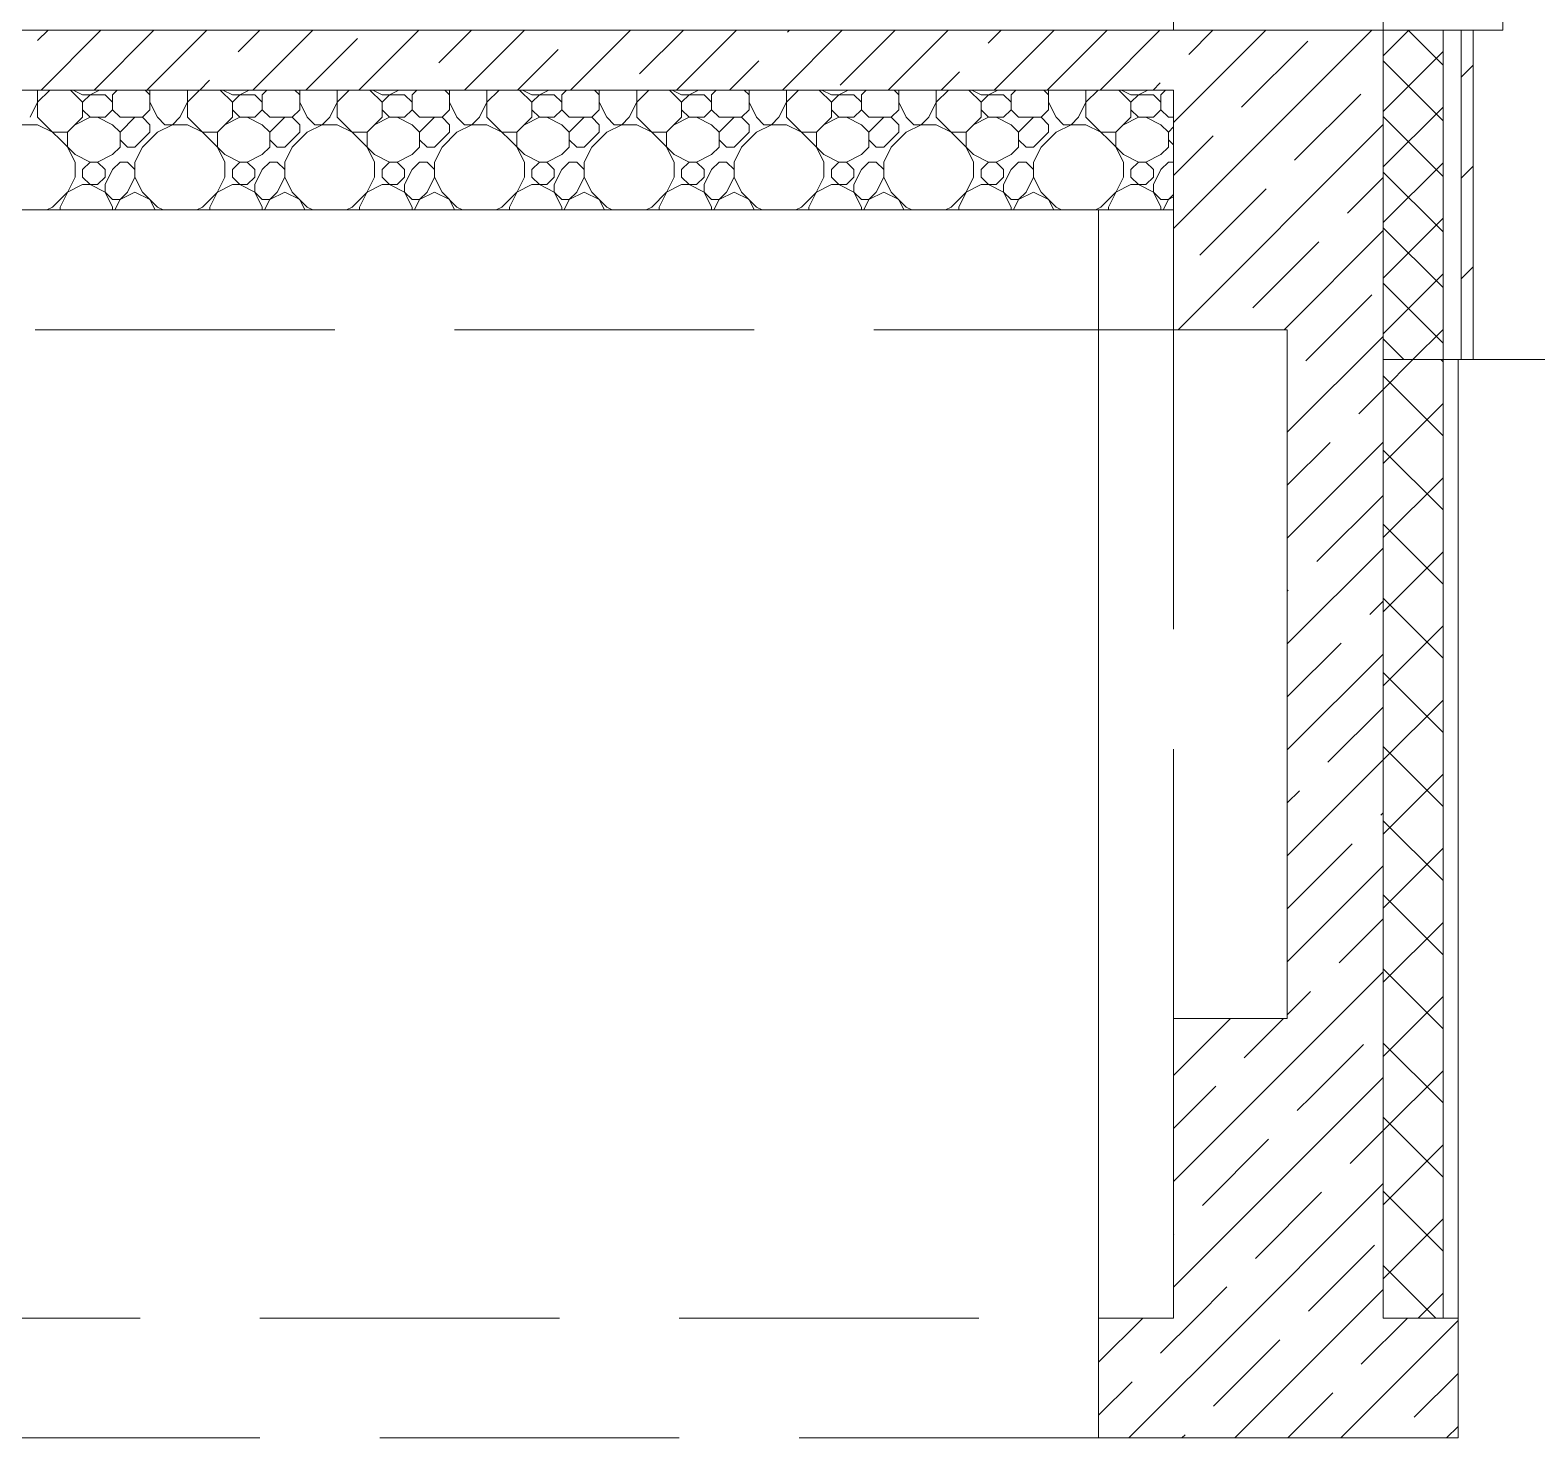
# Model space of a CAD drawing. Header units: millimetres. Extents: x 53645 to 137188, y 78097 to 135533.
# Drawn here: x 98110 to 100625, y 101230 to 103580 of the extents above; entities that cross this region are included whole.
import ezdxf

# ---------------------------------------------------------------- set-up
doc = ezdxf.new("R2010")
doc.units = ezdxf.units.MM
doc.linetypes.add('GOST2.303 4', pattern=[7, 5, -2, 0])
doc.layers.add('hatch', color=7, linetype='Continuous', lineweight=5)
doc.layers.add('Wall2', color=5, linetype='Continuous', lineweight=5)

msp = doc.modelspace()

# ---------------------------------------------------------------- linework, layer by layer
at = {"layer": 'hatch', "color": 251, "ltscale": 100}
msp.add_lwpolyline([(91368.8, 103679.9), (100018.8, 103679.9), (100018.8, 103579.9), (91368.8, 103579.9)], close=True, dxfattribs=at)
for points in [[(91368.8, 103579.9), (100018.8, 103579.9)], [(100018.8, 103479.9), (96768.8, 103479.9)], [(100018.8, 103479.9), (96768.8, 103479.9)], [(100018.8, 103279.9), (100018.8, 103479.9)], [(100368.8, 101429.9), (100368.8, 103079.9)], [(100368.8, 102793.8), (100368.8, 103029.9)], [(100368.8, 103029.9), (100468.8, 103029.9)], [(100368.8, 101429.9), (100368.8, 102793.8)], [(100368.9, 101429.9), (100368.8, 101429.9)], [(100468.8, 101429.9), (100368.9, 101429.9)]]:
    msp.add_lwpolyline(points, dxfattribs=at)
at = {"layer": 'hatch', "color": 251, "lineweight": 0, "ltscale": 100}
for points in [[(98122.6, 103562.5), (98140, 103579.9)], [(98128.4, 103479.9), (98228.4, 103579.9)], [(98216.8, 103479.9), (98316.8, 103579.9)], [(98305.2, 103479.9), (98405.2, 103579.9)], [(98457.6, 103543.9), (98493.6, 103579.9)], [(98482, 103479.9), (98582, 103579.9)], [(98658.8, 103479.9), (98758.8, 103579.9)], [(98792.6, 103525.4), (98847.2, 103579.9)], [(98835.5, 103479.9), (98935.5, 103579.9)], [(99012.3, 103479.9), (99112.3, 103579.9)], [(99127.6, 103506.8), (99200.7, 103579.9)], [(99189.1, 103479.9), (99289.1, 103579.9)], [(99365.9, 103479.9), (99465.9, 103579.9)], [(99374.2, 103576.6), (99377.5, 103579.9)], [(99462.6, 103488.2), (99554.3, 103579.9)], [(99542.6, 103479.9), (99642.6, 103579.9)], [(99709.2, 103558.1), (99731, 103579.9)], [(99719.4, 103479.9), (99819.4, 103579.9)], [(99807.8, 103479.9), (99907.8, 103579.9)], [(99896.2, 103479.9), (99996.2, 103579.9)], [(98570.4, 103479.9), (98656.5, 103566)], [(98923.9, 103479.9), (98991.4, 103547.5)], [(99277.5, 103479.9), (99326.4, 103528.9)], [(99631, 103479.9), (99661.4, 103510.3)], [(98393.6, 103479.9), (98409.8, 103496.2)], [(99984.6, 103479.9), (99996.4, 103491.8)], [(100239.5, 103027.7), (100291.7, 103079.9)], [(100208.8, 102908.7), (100368.8, 103068.7)], [(100327.9, 102939.4), (100368.8, 102980.3)], [(100208.8, 102731.9), (100368.8, 102891.9)], [(100208.8, 102820.3), (100280.1, 102891.6)], [(100258, 102692.7), (100368.5, 102803.2)], [(100208.8, 102555.2), (100368.8, 102715.2)], [(100208.8, 102643.5), (100210.3, 102645)], [(100346.4, 102604.4), (100368.8, 102626.8)], [(100208.8, 102466.8), (100298.7, 102556.6)], [(100208.8, 102378.4), (100368.8, 102538.4)], [(100276.6, 102357.8), (100368.8, 102450)], [(100208.8, 102201.6), (100368.8, 102361.6)], [(100208.8, 102290), (100228.9, 102310)], [(100365, 102269.4), (100368.8, 102273.2)], [(100208.8, 102113.2), (100317.3, 102221.6)], [(100208.8, 102024.8), (100368.8, 102184.8)], [(100295.2, 102022.8), (100368.8, 102096.4)], [(100228.7, 101867.9), (100368.8, 102008)], [(100208.8, 101936.4), (100247.4, 101975)], [(100250.1, 101800.9), (100335.8, 101886.6)], [(100271.5, 101734), (100368.8, 101831.3)], [(100313.7, 101687.8), (100368.8, 101742.9)], [(100314.4, 101600.1), (100368.8, 101654.5)], [(100335.8, 101533.1), (100354.4, 101551.7)], [(100357.3, 101466.1), (100368.8, 101477.7)], [(99893.8, 101356.3), (99967.5, 101429.9)], [(99944.3, 101229.9), (100144.3, 101429.9)], [(99997.3, 101371.3), (100055.9, 101429.9)], [(100121.1, 101229.9), (100321.1, 101429.9)], [(100297.9, 101229.9), (100493.8, 101425.9)], [(100332.3, 101352.8), (100409.5, 101429.9)], [(100085.7, 101283), (100196.2, 101393.4)], [(100420.7, 101264.4), (100493.8, 101337.5)], [(99893.8, 101267.9), (99949.6, 101323.6)], [(100209.5, 101229.9), (100284.6, 101305.1)], [(100474.6, 101229.9), (100493.8, 101249.2)], [(100032.7, 101229.9), (100038, 101235.2)]]:
    msp.add_lwpolyline(points, dxfattribs=at)
at = {"layer": 'hatch', "color": 251, "linetype": 'ByBlock', "lineweight": 0, "ltscale": 100}
for points in [[(100018.8, 103425.8), (100173, 103579.9)], [(100018.8, 103249), (100349.8, 103579.9)], [(100044.2, 103539.5), (100084.6, 103579.9)], [(100132.5, 103451.1), (100243, 103561.6)], [(100220.9, 103362.7), (100331.4, 103473.2)], [(100018.8, 103337.4), (100084.8, 103403.4)], [(100026.5, 103079.9), (100368.8, 103422.3)], [(100309.3, 103274.3), (100368.8, 103333.9)], [(100062.7, 103204.5), (100173.2, 103315)], [(100151.1, 103116.1), (100261.6, 103226.6)], [(100203.3, 103079.9), (100368.8, 103245.5)], [(100291.7, 103079.9), (100350, 103138.2)], [(100018.8, 101834.8), (100114, 101929.9)], [(100137, 101864.6), (100202.4, 101929.9)], [(100018.8, 101658), (100228.7, 101867.9)], [(100018.8, 101746.4), (100089.2, 101816.8)], [(100225.3, 101776.2), (100250.1, 101800.9)], [(100018.8, 101481.3), (100271.5, 101734)], [(100067.1, 101617.9), (100177.6, 101728.4)], [(100155.5, 101529.6), (100266, 101640)], [(100144.3, 101429.9), (100314.4, 101600.1)], [(100018.8, 101569.7), (100019.4, 101570.2)], [(100243.9, 101441.2), (100335.8, 101533.1)], [(100055.9, 101429.9), (100107.8, 101481.8)], [(100321.1, 101429.9), (100357.3, 101466.1)]]:
    msp.add_lwpolyline(points, dxfattribs=at)
at = {"layer": 'hatch', "color": 251, "linetype": 'ByBlock', "ltscale": 100}
for points in [[(100018.8, 103579.9), (100368.8, 103579.9)], [(100368.8, 103579.9), (100368.8, 103079.9)], [(100018.8, 103079.9), (100018.8, 103479.9)], [(100208.8, 103079.9), (100018.8, 103079.9)], [(100368.8, 103079.9), (100368.8, 103079.9)]]:
    msp.add_lwpolyline(points, dxfattribs=at)
at = {"layer": 'hatch', "color": 251, "lineweight": 0, "ltscale": 75}
for points in [[(100368.8, 103537.2), (100411.6, 103580)], [(100468.8, 103521.4), (100410.3, 103580)], [(100368.8, 103444.4), (100468.8, 103544.4)], [(100468.8, 103428.6), (100368.8, 103528.6)], [(100368.8, 103351.6), (100468.8, 103451.6)], [(100468.8, 103335.8), (100368.8, 103435.8)], [(100368.8, 103258.7), (100468.8, 103358.7)], [(100468.8, 103243), (100368.8, 103343)], [(100368.8, 103165.9), (100468.8, 103265.9)], [(100468.8, 103150.2), (100368.8, 103250.2)], [(100368.8, 103073.1), (100468.8, 103173.1)], [(100468.8, 103057.4), (100368.8, 103157.4)], [(100418.5, 103029.9), (100468.8, 103080.3)], [(100403.5, 103029.9), (100368.8, 103064.6)]]:
    msp.add_lwpolyline(points, dxfattribs=at)
at = {"layer": 'hatch', "color": 251, "ltscale": 75}
for points in [[(100368.8, 103579.9), (100368.8, 103580)], [(100368.8, 103580), (100468.8, 103580)], [(100368.8, 103079.9), (100368.8, 103579.9)], [(100368.8, 103579.9), (100368.8, 103579.9)], [(100468.8, 103029.9), (100468.8, 103580)], [(100468.8, 103580), (100498.8, 103580)], [(100468.8, 103580), (100468.8, 103029.9)], [(100498.8, 103029.9), (100498.8, 103580)], [(100498.8, 103580), (100518.8, 103580)], [(100498.8, 103580), (100498.8, 103029.9)], [(100368.8, 103029.9), (100368.8, 103079.9)], [(100468.8, 103029.9), (100368.8, 103029.9)], [(100498.8, 103029.9), (100468.8, 103029.9)], [(100518.8, 103029.9), (100498.8, 103029.9)]]:
    msp.add_lwpolyline(points, dxfattribs=at)
at = {"layer": 'hatch', "color": 251, "lineweight": 15, "ltscale": 75}
for points in [[(100498.8, 103501.4), (100518.8, 103521.4)], [(100498.8, 103333.1), (100518.8, 103353.1)], [(100498.8, 103164.7), (100518.8, 103184.7)]]:
    msp.add_lwpolyline(points, dxfattribs=at)
at = {"layer": 'hatch', "color": 251, "lineweight": 15, "ltscale": 100}
for points in [[(98122.7, 103434.6), (98122.7, 103479.9)], [(98122.7, 103459.6), (98143, 103479.9)], [(98197.7, 103459.6), (98177.3, 103479.9)], [(98197.7, 103472.1), (98182, 103479.9)], [(98210.2, 103472.1), (98225.8, 103479.9)], [(98247.7, 103472.1), (98255.5, 103479.9)], [(98310.2, 103472.1), (98302.3, 103479.9)], [(98310.2, 103447.1), (98310.2, 103479.9)], [(98372.7, 103434.6), (98372.7, 103479.9)], [(98372.7, 103459.6), (98393, 103479.9)], [(98447.7, 103459.6), (98427.3, 103479.9)], [(98447.7, 103472.1), (98432, 103479.9)], [(98460.2, 103472.1), (98475.8, 103479.9)], [(98497.7, 103472.1), (98505.5, 103479.9)], [(98560.2, 103472.1), (98552.3, 103479.9)], [(98560.2, 103447.1), (98560.2, 103479.9)], [(98622.7, 103434.6), (98622.7, 103479.9)], [(98622.7, 103459.6), (98643, 103479.9)], [(98697.7, 103459.6), (98677.3, 103479.9)], [(98697.7, 103472.1), (98682, 103479.9)], [(98710.2, 103472.1), (98725.8, 103479.9)], [(98747.7, 103472.1), (98755.5, 103479.9)], [(98810.2, 103472.1), (98802.3, 103479.9)], [(98810.2, 103447.1), (98810.2, 103479.9)], [(98872.7, 103434.6), (98872.7, 103479.9)], [(98872.7, 103459.6), (98893, 103479.9)], [(98947.7, 103459.6), (98927.3, 103479.9)], [(98947.7, 103472.1), (98932, 103479.9)], [(98960.2, 103472.1), (98975.8, 103479.9)], [(98997.7, 103472.1), (99005.5, 103479.9)], [(99060.2, 103472.1), (99052.3, 103479.9)], [(99060.2, 103447.1), (99060.2, 103479.9)], [(99122.7, 103434.6), (99122.7, 103479.9)], [(99122.7, 103459.6), (99143, 103479.9)], [(99197.7, 103459.6), (99177.3, 103479.9)], [(99197.7, 103472.1), (99182, 103479.9)], [(99210.2, 103472.1), (99225.8, 103479.9)], [(99247.7, 103472.1), (99255.5, 103479.9)], [(99310.2, 103472.1), (99302.3, 103479.9)], [(99310.2, 103447.1), (99310.2, 103479.9)], [(99372.7, 103434.6), (99372.7, 103479.9)], [(99372.7, 103459.6), (99393, 103479.9)], [(99447.7, 103459.6), (99427.3, 103479.9)], [(99447.7, 103472.1), (99432, 103479.9)], [(99460.2, 103472.1), (99475.8, 103479.9)], [(99497.7, 103472.1), (99505.5, 103479.9)], [(99560.2, 103472.1), (99552.3, 103479.9)], [(99560.2, 103447.1), (99560.2, 103479.9)], [(99622.7, 103434.6), (99622.7, 103479.9)], [(99622.7, 103459.6), (99643, 103479.9)], [(99697.7, 103459.6), (99677.3, 103479.9)], [(99697.7, 103472.1), (99682, 103479.9)], [(99710.2, 103472.1), (99725.8, 103479.9)], [(99747.7, 103472.1), (99755.5, 103479.9)], [(99810.2, 103472.1), (99802.3, 103479.9)], [(99810.2, 103447.1), (99810.2, 103479.9)], [(99872.7, 103434.6), (99872.7, 103479.9)], [(99872.7, 103459.6), (99893, 103479.9)], [(99947.7, 103459.6), (99927.3, 103479.9)], [(99947.7, 103472.1), (99932, 103479.9)], [(99960.2, 103472.1), (99975.8, 103479.9)], [(99997.7, 103472.1), (100005.5, 103479.9)], [(98110.2, 103434.6), (98122.7, 103459.6)], [(98197.7, 103472.1), (98235.2, 103472.1)], [(98197.7, 103459.6), (98210.2, 103472.1)], [(98197.7, 103434.6), (98197.7, 103459.6)], [(98247.7, 103459.6), (98235.2, 103472.1)], [(98247.7, 103447.1), (98247.7, 103472.1)], [(98322.7, 103434.6), (98310.2, 103459.6)], [(98360.2, 103434.6), (98372.7, 103459.6)], [(98447.7, 103472.1), (98485.2, 103472.1)], [(98447.7, 103459.6), (98460.2, 103472.1)], [(98447.7, 103434.6), (98447.7, 103459.6)], [(98497.7, 103459.6), (98485.2, 103472.1)], [(98497.7, 103447.1), (98497.7, 103472.1)], [(98572.7, 103434.6), (98560.2, 103459.6)], [(98610.2, 103434.6), (98622.7, 103459.6)], [(98697.7, 103472.1), (98735.2, 103472.1)], [(98697.7, 103459.6), (98710.2, 103472.1)], [(98697.7, 103434.6), (98697.7, 103459.6)], [(98747.7, 103459.6), (98735.2, 103472.1)], [(98747.7, 103447.1), (98747.7, 103472.1)], [(98822.7, 103434.6), (98810.2, 103459.6)], [(98860.2, 103434.6), (98872.7, 103459.6)], [(98947.7, 103472.1), (98985.2, 103472.1)], [(98947.7, 103459.6), (98960.2, 103472.1)], [(98947.7, 103434.6), (98947.7, 103459.6)], [(98997.7, 103459.6), (98985.2, 103472.1)], [(98997.7, 103447.1), (98997.7, 103472.1)], [(99072.7, 103434.6), (99060.2, 103459.6)], [(99110.2, 103434.6), (99122.7, 103459.6)], [(99197.7, 103472.1), (99235.2, 103472.1)], [(99197.7, 103459.6), (99210.2, 103472.1)], [(99197.7, 103434.6), (99197.7, 103459.6)], [(99247.7, 103459.6), (99235.2, 103472.1)], [(99247.7, 103447.1), (99247.7, 103472.1)], [(99322.7, 103434.6), (99310.2, 103459.6)], [(99360.2, 103434.6), (99372.7, 103459.6)], [(99447.7, 103472.1), (99485.2, 103472.1)], [(99447.7, 103459.6), (99460.2, 103472.1)], [(99447.7, 103434.6), (99447.7, 103459.6)], [(99497.7, 103459.6), (99485.2, 103472.1)], [(99497.7, 103447.1), (99497.7, 103472.1)], [(99572.7, 103434.6), (99560.2, 103459.6)], [(99610.2, 103434.6), (99622.7, 103459.6)], [(99697.7, 103472.1), (99735.2, 103472.1)], [(99697.7, 103459.6), (99710.2, 103472.1)], [(99697.7, 103434.6), (99697.7, 103459.6)], [(99747.7, 103459.6), (99735.2, 103472.1)], [(99747.7, 103447.1), (99747.7, 103472.1)], [(99822.7, 103434.6), (99810.2, 103459.6)], [(99860.2, 103434.6), (99872.7, 103459.6)], [(99947.7, 103472.1), (99985.2, 103472.1)], [(99947.7, 103459.6), (99960.2, 103472.1)], [(99947.7, 103434.6), (99947.7, 103459.6)], [(99997.7, 103459.6), (99985.2, 103472.1)], [(99997.7, 103447.1), (99997.7, 103472.1)], [(98185.2, 103372.1), (98122.7, 103434.6)], [(98172.7, 103409.6), (98197.7, 103434.6)], [(98185.2, 103422.1), (98210.2, 103434.6)], [(98210.2, 103434.6), (98197.7, 103447.1)], [(98210.2, 103434.6), (98235.2, 103434.6)], [(98247.7, 103422.1), (98222.7, 103434.6)], [(98235.2, 103434.6), (98247.7, 103447.1)], [(98260.2, 103434.6), (98247.7, 103447.1)], [(98260.2, 103434.6), (98297.7, 103434.6)], [(98260.2, 103409.6), (98285.2, 103434.6)], [(98297.7, 103434.6), (98310.2, 103447.1)], [(98310.2, 103422.1), (98297.7, 103434.6)], [(98335.2, 103422.1), (98322.7, 103434.6)], [(98347.7, 103422.1), (98360.2, 103434.6)], [(98435.2, 103372.1), (98372.7, 103434.6)], [(98422.7, 103409.6), (98447.7, 103434.6)], [(98435.2, 103422.1), (98460.2, 103434.6)], [(98460.2, 103434.6), (98447.7, 103447.1)], [(98460.2, 103434.6), (98485.2, 103434.6)], [(98497.7, 103422.1), (98472.7, 103434.6)], [(98485.2, 103434.6), (98497.7, 103447.1)], [(98510.2, 103434.6), (98497.7, 103447.1)], [(98510.2, 103434.6), (98547.7, 103434.6)], [(98510.2, 103409.6), (98535.2, 103434.6)], [(98547.7, 103434.6), (98560.2, 103447.1)], [(98560.2, 103422.1), (98547.7, 103434.6)], [(98585.2, 103422.1), (98572.7, 103434.6)], [(98597.7, 103422.1), (98610.2, 103434.6)], [(98685.2, 103372.1), (98622.7, 103434.6)], [(98672.7, 103409.6), (98697.7, 103434.6)], [(98685.2, 103422.1), (98710.2, 103434.6)], [(98710.2, 103434.6), (98697.7, 103447.1)], [(98710.2, 103434.6), (98735.2, 103434.6)], [(98747.7, 103422.1), (98722.7, 103434.6)], [(98735.2, 103434.6), (98747.7, 103447.1)], [(98760.2, 103434.6), (98747.7, 103447.1)], [(98760.2, 103434.6), (98797.7, 103434.6)], [(98760.2, 103409.6), (98785.2, 103434.6)], [(98797.7, 103434.6), (98810.2, 103447.1)], [(98810.2, 103422.1), (98797.7, 103434.6)], [(98835.2, 103422.1), (98822.7, 103434.6)], [(98847.7, 103422.1), (98860.2, 103434.6)], [(98935.2, 103372.1), (98872.7, 103434.6)], [(98922.7, 103409.6), (98947.7, 103434.6)], [(98935.2, 103422.1), (98960.2, 103434.6)], [(98960.2, 103434.6), (98947.7, 103447.1)], [(98960.2, 103434.6), (98985.2, 103434.6)], [(98997.7, 103422.1), (98972.7, 103434.6)], [(98985.2, 103434.6), (98997.7, 103447.1)], [(99010.2, 103434.6), (98997.7, 103447.1)], [(99010.2, 103434.6), (99047.7, 103434.6)], [(99010.2, 103409.6), (99035.2, 103434.6)], [(99047.7, 103434.6), (99060.2, 103447.1)], [(99060.2, 103422.1), (99047.7, 103434.6)], [(99085.2, 103422.1), (99072.7, 103434.6)], [(99097.7, 103422.1), (99110.2, 103434.6)], [(99185.2, 103372.1), (99122.7, 103434.6)], [(99172.7, 103409.6), (99197.7, 103434.6)], [(99185.2, 103422.1), (99210.2, 103434.6)], [(99210.2, 103434.6), (99197.7, 103447.1)], [(99210.2, 103434.6), (99235.2, 103434.6)], [(99247.7, 103422.1), (99222.7, 103434.6)], [(99235.2, 103434.6), (99247.7, 103447.1)], [(99260.2, 103434.6), (99247.7, 103447.1)], [(99260.2, 103434.6), (99297.7, 103434.6)], [(99260.2, 103409.6), (99285.2, 103434.6)], [(99297.7, 103434.6), (99310.2, 103447.1)], [(99310.2, 103422.1), (99297.7, 103434.6)], [(99335.2, 103422.1), (99322.7, 103434.6)], [(99347.7, 103422.1), (99360.2, 103434.6)], [(99435.2, 103372.1), (99372.7, 103434.6)], [(99422.7, 103409.6), (99447.7, 103434.6)], [(99435.2, 103422.1), (99460.2, 103434.6)], [(99460.2, 103434.6), (99447.7, 103447.1)], [(99460.2, 103434.6), (99485.2, 103434.6)], [(99497.7, 103422.1), (99472.7, 103434.6)], [(99485.2, 103434.6), (99497.7, 103447.1)], [(99510.2, 103434.6), (99497.7, 103447.1)], [(99510.2, 103434.6), (99547.7, 103434.6)], [(99510.2, 103409.6), (99535.2, 103434.6)], [(99547.7, 103434.6), (99560.2, 103447.1)], [(99560.2, 103422.1), (99547.7, 103434.6)], [(99585.2, 103422.1), (99572.7, 103434.6)], [(99597.7, 103422.1), (99610.2, 103434.6)], [(99685.2, 103372.1), (99622.7, 103434.6)], [(99672.7, 103409.6), (99697.7, 103434.6)], [(99685.2, 103422.1), (99710.2, 103434.6)], [(99710.2, 103434.6), (99697.7, 103447.1)], [(99710.2, 103434.6), (99735.2, 103434.6)], [(99747.7, 103422.1), (99722.7, 103434.6)], [(99735.2, 103434.6), (99747.7, 103447.1)], [(99760.2, 103434.6), (99747.7, 103447.1)], [(99760.2, 103434.6), (99797.7, 103434.6)], [(99760.2, 103409.6), (99785.2, 103434.6)], [(99797.7, 103434.6), (99810.2, 103447.1)], [(99810.2, 103422.1), (99797.7, 103434.6)], [(99835.2, 103422.1), (99822.7, 103434.6)], [(99847.7, 103422.1), (99860.2, 103434.6)], [(99935.2, 103372.1), (99872.7, 103434.6)], [(99922.7, 103409.6), (99947.7, 103434.6)], [(99935.2, 103422.1), (99960.2, 103434.6)], [(99960.2, 103434.6), (99947.7, 103447.1)], [(99960.2, 103434.6), (99985.2, 103434.6)], [(99997.7, 103422.1), (99972.7, 103434.6)], [(99985.2, 103434.6), (99997.7, 103447.1)], [(100010.2, 103434.6), (99997.7, 103447.1)], [(100010.2, 103434.6), (100018.8, 103434.6)], [(98085.2, 103422.1), (98122.7, 103422.1)], [(98147.7, 103409.6), (98122.7, 103422.1)], [(98147.7, 103409.6), (98172.7, 103409.6)], [(98172.7, 103384.6), (98172.7, 103409.6)], [(98260.2, 103409.6), (98247.7, 103422.1)], [(98260.2, 103384.6), (98260.2, 103409.6)], [(98285.2, 103384.6), (98310.2, 103409.6)], [(98297.7, 103384.6), (98322.7, 103409.6)], [(98310.2, 103409.6), (98310.2, 103422.1)], [(98322.7, 103409.6), (98347.7, 103422.1)], [(98335.2, 103422.1), (98372.7, 103422.1)], [(98397.7, 103409.6), (98372.7, 103422.1)], [(98397.7, 103409.6), (98422.7, 103409.6)], [(98422.7, 103384.6), (98422.7, 103409.6)], [(98510.2, 103409.6), (98497.7, 103422.1)], [(98510.2, 103384.6), (98510.2, 103409.6)], [(98535.2, 103384.6), (98560.2, 103409.6)], [(98547.7, 103384.6), (98572.7, 103409.6)], [(98560.2, 103409.6), (98560.2, 103422.1)], [(98572.7, 103409.6), (98597.7, 103422.1)], [(98585.2, 103422.1), (98622.7, 103422.1)], [(98647.7, 103409.6), (98622.7, 103422.1)], [(98647.7, 103409.6), (98672.7, 103409.6)], [(98672.7, 103384.6), (98672.7, 103409.6)], [(98760.2, 103409.6), (98747.7, 103422.1)], [(98760.2, 103384.6), (98760.2, 103409.6)], [(98785.2, 103384.6), (98810.2, 103409.6)], [(98797.7, 103384.6), (98822.7, 103409.6)], [(98810.2, 103409.6), (98810.2, 103422.1)], [(98822.7, 103409.6), (98847.7, 103422.1)], [(98835.2, 103422.1), (98872.7, 103422.1)], [(98897.7, 103409.6), (98872.7, 103422.1)], [(98897.7, 103409.6), (98922.7, 103409.6)], [(98922.7, 103384.6), (98922.7, 103409.6)], [(99010.2, 103409.6), (98997.7, 103422.1)], [(99010.2, 103384.6), (99010.2, 103409.6)], [(99035.2, 103384.6), (99060.2, 103409.6)], [(99047.7, 103384.6), (99072.7, 103409.6)], [(99060.2, 103409.6), (99060.2, 103422.1)], [(99072.7, 103409.6), (99097.7, 103422.1)], [(99085.2, 103422.1), (99122.7, 103422.1)], [(99147.7, 103409.6), (99122.7, 103422.1)], [(99147.7, 103409.6), (99172.7, 103409.6)], [(99172.7, 103384.6), (99172.7, 103409.6)], [(99260.2, 103409.6), (99247.7, 103422.1)], [(99260.2, 103384.6), (99260.2, 103409.6)], [(99285.2, 103384.6), (99310.2, 103409.6)], [(99297.7, 103384.6), (99322.7, 103409.6)], [(99310.2, 103409.6), (99310.2, 103422.1)], [(99322.7, 103409.6), (99347.7, 103422.1)], [(99335.2, 103422.1), (99372.7, 103422.1)], [(99397.7, 103409.6), (99372.7, 103422.1)], [(99397.7, 103409.6), (99422.7, 103409.6)], [(99422.7, 103384.6), (99422.7, 103409.6)], [(99510.2, 103409.6), (99497.7, 103422.1)], [(99510.2, 103384.6), (99510.2, 103409.6)], [(99535.2, 103384.6), (99560.2, 103409.6)], [(99547.7, 103384.6), (99572.7, 103409.6)], [(99560.2, 103409.6), (99560.2, 103422.1)], [(99572.7, 103409.6), (99597.7, 103422.1)], [(99585.2, 103422.1), (99622.7, 103422.1)], [(99647.7, 103409.6), (99622.7, 103422.1)], [(99647.7, 103409.6), (99672.7, 103409.6)], [(99672.7, 103384.6), (99672.7, 103409.6)], [(99760.2, 103409.6), (99747.7, 103422.1)], [(99760.2, 103384.6), (99760.2, 103409.6)], [(99785.2, 103384.6), (99810.2, 103409.6)], [(99797.7, 103384.6), (99822.7, 103409.6)], [(99810.2, 103409.6), (99810.2, 103422.1)], [(99822.7, 103409.6), (99847.7, 103422.1)], [(99835.2, 103422.1), (99872.7, 103422.1)], [(99897.7, 103409.6), (99872.7, 103422.1)], [(99897.7, 103409.6), (99922.7, 103409.6)], [(99922.7, 103384.6), (99922.7, 103409.6)], [(100010.2, 103409.6), (99997.7, 103422.1)], [(100010.2, 103409.6), (100018.8, 103418.3)], [(100010.2, 103384.6), (100010.2, 103409.6)], [(98185.2, 103359.6), (98172.7, 103384.6)], [(98247.7, 103372.1), (98260.2, 103384.6)], [(98272.7, 103384.6), (98260.2, 103397.1)], [(98272.7, 103384.6), (98285.2, 103384.6)], [(98297.7, 103384.6), (98285.2, 103359.6)], [(98435.2, 103359.6), (98422.7, 103384.6)], [(98497.7, 103372.1), (98510.2, 103384.6)], [(98522.7, 103384.6), (98510.2, 103397.1)], [(98522.7, 103384.6), (98535.2, 103384.6)], [(98547.7, 103384.6), (98535.2, 103359.6)], [(98685.2, 103359.6), (98672.7, 103384.6)], [(98747.7, 103372.1), (98760.2, 103384.6)], [(98772.7, 103384.6), (98760.2, 103397.1)], [(98772.7, 103384.6), (98785.2, 103384.6)], [(98797.7, 103384.6), (98785.2, 103359.6)], [(98935.2, 103359.6), (98922.7, 103384.6)], [(98997.7, 103372.1), (99010.2, 103384.6)], [(99022.7, 103384.6), (99010.2, 103397.1)], [(99022.7, 103384.6), (99035.2, 103384.6)], [(99047.7, 103384.6), (99035.2, 103359.6)], [(99185.2, 103359.6), (99172.7, 103384.6)], [(99247.7, 103372.1), (99260.2, 103384.6)], [(99272.7, 103384.6), (99260.2, 103397.1)], [(99272.7, 103384.6), (99285.2, 103384.6)], [(99297.7, 103384.6), (99285.2, 103359.6)], [(99435.2, 103359.6), (99422.7, 103384.6)], [(99497.7, 103372.1), (99510.2, 103384.6)], [(99522.7, 103384.6), (99510.2, 103397.1)], [(99522.7, 103384.6), (99535.2, 103384.6)], [(99547.7, 103384.6), (99535.2, 103359.6)], [(99685.2, 103359.6), (99672.7, 103384.6)], [(99747.7, 103372.1), (99760.2, 103384.6)], [(99772.7, 103384.6), (99760.2, 103397.1)], [(99772.7, 103384.6), (99785.2, 103384.6)], [(99797.7, 103384.6), (99785.2, 103359.6)], [(99935.2, 103359.6), (99922.7, 103384.6)], [(99997.7, 103372.1), (100010.2, 103384.6)], [(100018.8, 103388.4), (100010.2, 103397.1)], [(98210.2, 103359.6), (98185.2, 103372.1)], [(98185.2, 103334.6), (98185.2, 103359.6)], [(98197.7, 103347.1), (98210.2, 103359.6)], [(98210.2, 103359.6), (98222.7, 103359.6)], [(98222.7, 103359.6), (98247.7, 103372.1)], [(98235.2, 103347.1), (98222.7, 103359.6)], [(98247.7, 103347.1), (98260.2, 103359.6)], [(98260.2, 103359.6), (98272.7, 103359.6)], [(98285.2, 103347.1), (98272.7, 103359.6)], [(98285.2, 103334.6), (98285.2, 103359.6)], [(98460.2, 103359.6), (98435.2, 103372.1)], [(98435.2, 103334.6), (98435.2, 103359.6)], [(98447.7, 103347.1), (98460.2, 103359.6)], [(98460.2, 103359.6), (98472.7, 103359.6)], [(98472.7, 103359.6), (98497.7, 103372.1)], [(98485.2, 103347.1), (98472.7, 103359.6)], [(98497.7, 103347.1), (98510.2, 103359.6)], [(98510.2, 103359.6), (98522.7, 103359.6)], [(98535.2, 103347.1), (98522.7, 103359.6)], [(98535.2, 103334.6), (98535.2, 103359.6)], [(98710.2, 103359.6), (98685.2, 103372.1)], [(98685.2, 103334.6), (98685.2, 103359.6)], [(98697.7, 103347.1), (98710.2, 103359.6)], [(98710.2, 103359.6), (98722.7, 103359.6)], [(98722.7, 103359.6), (98747.7, 103372.1)], [(98735.2, 103347.1), (98722.7, 103359.6)], [(98747.7, 103347.1), (98760.2, 103359.6)], [(98760.2, 103359.6), (98772.7, 103359.6)], [(98785.2, 103347.1), (98772.7, 103359.6)], [(98785.2, 103334.6), (98785.2, 103359.6)], [(98960.2, 103359.6), (98935.2, 103372.1)], [(98935.2, 103334.6), (98935.2, 103359.6)], [(98947.7, 103347.1), (98960.2, 103359.6)], [(98960.2, 103359.6), (98972.7, 103359.6)], [(98972.7, 103359.6), (98997.7, 103372.1)], [(98985.2, 103347.1), (98972.7, 103359.6)], [(98997.7, 103347.1), (99010.2, 103359.6)], [(99010.2, 103359.6), (99022.7, 103359.6)], [(99035.2, 103347.1), (99022.7, 103359.6)], [(99035.2, 103334.6), (99035.2, 103359.6)], [(99210.2, 103359.6), (99185.2, 103372.1)], [(99185.2, 103334.6), (99185.2, 103359.6)], [(99197.7, 103347.1), (99210.2, 103359.6)], [(99210.2, 103359.6), (99222.7, 103359.6)], [(99222.7, 103359.6), (99247.7, 103372.1)], [(99235.2, 103347.1), (99222.7, 103359.6)], [(99247.7, 103347.1), (99260.2, 103359.6)], [(99260.2, 103359.6), (99272.7, 103359.6)], [(99285.2, 103347.1), (99272.7, 103359.6)], [(99285.2, 103334.6), (99285.2, 103359.6)], [(99460.2, 103359.6), (99435.2, 103372.1)], [(99435.2, 103334.6), (99435.2, 103359.6)], [(99447.7, 103347.1), (99460.2, 103359.6)], [(99460.2, 103359.6), (99472.7, 103359.6)], [(99472.7, 103359.6), (99497.7, 103372.1)], [(99485.2, 103347.1), (99472.7, 103359.6)], [(99497.7, 103347.1), (99510.2, 103359.6)], [(99510.2, 103359.6), (99522.7, 103359.6)], [(99535.2, 103347.1), (99522.7, 103359.6)], [(99535.2, 103334.6), (99535.2, 103359.6)], [(99710.2, 103359.6), (99685.2, 103372.1)], [(99685.2, 103334.6), (99685.2, 103359.6)], [(99697.7, 103347.1), (99710.2, 103359.6)], [(99710.2, 103359.6), (99722.7, 103359.6)], [(99722.7, 103359.6), (99747.7, 103372.1)], [(99735.2, 103347.1), (99722.7, 103359.6)], [(99747.7, 103347.1), (99760.2, 103359.6)], [(99760.2, 103359.6), (99772.7, 103359.6)], [(99785.2, 103347.1), (99772.7, 103359.6)], [(99785.2, 103334.6), (99785.2, 103359.6)], [(99960.2, 103359.6), (99935.2, 103372.1)], [(99935.2, 103334.6), (99935.2, 103359.6)], [(99947.7, 103347.1), (99960.2, 103359.6)], [(99960.2, 103359.6), (99972.7, 103359.6)], [(99972.7, 103359.6), (99997.7, 103372.1)], [(99985.2, 103347.1), (99972.7, 103359.6)], [(99997.7, 103347.1), (100010.2, 103359.6)], [(100010.2, 103359.6), (100018.8, 103359.6)], [(98160.2, 103284.6), (98185.2, 103334.6)], [(98197.7, 103334.6), (98197.7, 103347.1)], [(98210.2, 103322.1), (98197.7, 103334.6)], [(98222.7, 103322.1), (98235.2, 103334.6)], [(98235.2, 103334.6), (98235.2, 103347.1)], [(98235.2, 103322.1), (98247.7, 103347.1)], [(98272.7, 103309.6), (98285.2, 103334.6)], [(98297.7, 103309.6), (98285.2, 103334.6)], [(98410.2, 103284.6), (98435.2, 103334.6)], [(98447.7, 103334.6), (98447.7, 103347.1)], [(98460.2, 103322.1), (98447.7, 103334.6)], [(98472.7, 103322.1), (98485.2, 103334.6)], [(98485.2, 103334.6), (98485.2, 103347.1)], [(98485.2, 103322.1), (98497.7, 103347.1)], [(98522.7, 103309.6), (98535.2, 103334.6)], [(98547.7, 103309.6), (98535.2, 103334.6)], [(98660.2, 103284.6), (98685.2, 103334.6)], [(98697.7, 103334.6), (98697.7, 103347.1)], [(98710.2, 103322.1), (98697.7, 103334.6)], [(98722.7, 103322.1), (98735.2, 103334.6)], [(98735.2, 103334.6), (98735.2, 103347.1)], [(98735.2, 103322.1), (98747.7, 103347.1)], [(98772.7, 103309.6), (98785.2, 103334.6)], [(98797.7, 103309.6), (98785.2, 103334.6)], [(98910.2, 103284.6), (98935.2, 103334.6)], [(98947.7, 103334.6), (98947.7, 103347.1)], [(98960.2, 103322.1), (98947.7, 103334.6)], [(98972.7, 103322.1), (98985.2, 103334.6)], [(98985.2, 103334.6), (98985.2, 103347.1)], [(98985.2, 103322.1), (98997.7, 103347.1)], [(99022.7, 103309.6), (99035.2, 103334.6)], [(99047.7, 103309.6), (99035.2, 103334.6)], [(99160.2, 103284.6), (99185.2, 103334.6)], [(99197.7, 103334.6), (99197.7, 103347.1)], [(99210.2, 103322.1), (99197.7, 103334.6)], [(99222.7, 103322.1), (99235.2, 103334.6)], [(99235.2, 103334.6), (99235.2, 103347.1)], [(99235.2, 103322.1), (99247.7, 103347.1)], [(99272.7, 103309.6), (99285.2, 103334.6)], [(99297.7, 103309.6), (99285.2, 103334.6)], [(99410.2, 103284.6), (99435.2, 103334.6)], [(99447.7, 103334.6), (99447.7, 103347.1)], [(99460.2, 103322.1), (99447.7, 103334.6)], [(99472.7, 103322.1), (99485.2, 103334.6)], [(99485.2, 103334.6), (99485.2, 103347.1)], [(99485.2, 103322.1), (99497.7, 103347.1)], [(99522.7, 103309.6), (99535.2, 103334.6)], [(99547.7, 103309.6), (99535.2, 103334.6)], [(99660.2, 103284.6), (99685.2, 103334.6)], [(99697.7, 103334.6), (99697.7, 103347.1)], [(99710.2, 103322.1), (99697.7, 103334.6)], [(99722.7, 103322.1), (99735.2, 103334.6)], [(99735.2, 103334.6), (99735.2, 103347.1)], [(99735.2, 103322.1), (99747.7, 103347.1)], [(99772.7, 103309.6), (99785.2, 103334.6)], [(99797.7, 103309.6), (99785.2, 103334.6)], [(99910.2, 103284.6), (99935.2, 103334.6)], [(99947.7, 103334.6), (99947.7, 103347.1)], [(99960.2, 103322.1), (99947.7, 103334.6)], [(99972.7, 103322.1), (99985.2, 103334.6)], [(99985.2, 103334.6), (99985.2, 103347.1)], [(99985.2, 103322.1), (99997.7, 103347.1)], [(98147.7, 103284.6), (98172.7, 103309.6)], [(98172.7, 103309.6), (98197.7, 103322.1)], [(98197.7, 103322.1), (98222.7, 103322.1)], [(98235.2, 103309.6), (98210.2, 103322.1)], [(98235.2, 103309.6), (98235.2, 103322.1)], [(98247.7, 103297.1), (98235.2, 103309.6)], [(98247.7, 103284.6), (98235.2, 103309.6)], [(98260.2, 103297.1), (98272.7, 103309.6)], [(98260.2, 103297.1), (98285.2, 103309.6)], [(98310.2, 103297.1), (98285.2, 103309.6)], [(98310.2, 103297.1), (98285.2, 103309.6)], [(98322.7, 103284.6), (98297.7, 103309.6)], [(98397.7, 103284.6), (98422.7, 103309.6)], [(98422.7, 103309.6), (98447.7, 103322.1)], [(98447.7, 103322.1), (98472.7, 103322.1)], [(98485.2, 103309.6), (98460.2, 103322.1)], [(98485.2, 103309.6), (98485.2, 103322.1)], [(98497.7, 103297.1), (98485.2, 103309.6)], [(98497.7, 103284.6), (98485.2, 103309.6)], [(98510.2, 103297.1), (98522.7, 103309.6)], [(98510.2, 103297.1), (98535.2, 103309.6)], [(98560.2, 103297.1), (98535.2, 103309.6)], [(98560.2, 103297.1), (98535.2, 103309.6)], [(98572.7, 103284.6), (98547.7, 103309.6)], [(98647.7, 103284.6), (98672.7, 103309.6)], [(98672.7, 103309.6), (98697.7, 103322.1)], [(98697.7, 103322.1), (98722.7, 103322.1)], [(98735.2, 103309.6), (98710.2, 103322.1)], [(98735.2, 103309.6), (98735.2, 103322.1)], [(98747.7, 103297.1), (98735.2, 103309.6)], [(98747.7, 103284.6), (98735.2, 103309.6)], [(98760.2, 103297.1), (98772.7, 103309.6)], [(98760.2, 103297.1), (98785.2, 103309.6)], [(98810.2, 103297.1), (98785.2, 103309.6)], [(98810.2, 103297.1), (98785.2, 103309.6)], [(98822.7, 103284.6), (98797.7, 103309.6)], [(98897.7, 103284.6), (98922.7, 103309.6)], [(98922.7, 103309.6), (98947.7, 103322.1)], [(98947.7, 103322.1), (98972.7, 103322.1)], [(98985.2, 103309.6), (98960.2, 103322.1)], [(98985.2, 103309.6), (98985.2, 103322.1)], [(98997.7, 103297.1), (98985.2, 103309.6)], [(98997.7, 103284.6), (98985.2, 103309.6)], [(99010.2, 103297.1), (99022.7, 103309.6)], [(99010.2, 103297.1), (99035.2, 103309.6)], [(99060.2, 103297.1), (99035.2, 103309.6)], [(99060.2, 103297.1), (99035.2, 103309.6)], [(99072.7, 103284.6), (99047.7, 103309.6)], [(99147.7, 103284.6), (99172.7, 103309.6)], [(99172.7, 103309.6), (99197.7, 103322.1)], [(99197.7, 103322.1), (99222.7, 103322.1)], [(99235.2, 103309.6), (99210.2, 103322.1)], [(99235.2, 103309.6), (99235.2, 103322.1)], [(99247.7, 103297.1), (99235.2, 103309.6)], [(99247.7, 103284.6), (99235.2, 103309.6)], [(99260.2, 103297.1), (99272.7, 103309.6)], [(99260.2, 103297.1), (99285.2, 103309.6)], [(99310.2, 103297.1), (99285.2, 103309.6)], [(99310.2, 103297.1), (99285.2, 103309.6)], [(99322.7, 103284.6), (99297.7, 103309.6)], [(99397.7, 103284.6), (99422.7, 103309.6)], [(99422.7, 103309.6), (99447.7, 103322.1)], [(99447.7, 103322.1), (99472.7, 103322.1)], [(99485.2, 103309.6), (99460.2, 103322.1)], [(99485.2, 103309.6), (99485.2, 103322.1)], [(99497.7, 103297.1), (99485.2, 103309.6)], [(99497.7, 103284.6), (99485.2, 103309.6)], [(99510.2, 103297.1), (99522.7, 103309.6)], [(99510.2, 103297.1), (99535.2, 103309.6)], [(99560.2, 103297.1), (99535.2, 103309.6)], [(99560.2, 103297.1), (99535.2, 103309.6)], [(99572.7, 103284.6), (99547.7, 103309.6)], [(99647.7, 103284.6), (99672.7, 103309.6)], [(99672.7, 103309.6), (99697.7, 103322.1)], [(99697.7, 103322.1), (99722.7, 103322.1)], [(99735.2, 103309.6), (99710.2, 103322.1)], [(99735.2, 103309.6), (99735.2, 103322.1)], [(99747.7, 103297.1), (99735.2, 103309.6)], [(99747.7, 103284.6), (99735.2, 103309.6)], [(99760.2, 103297.1), (99772.7, 103309.6)], [(99760.2, 103297.1), (99785.2, 103309.6)], [(99810.2, 103297.1), (99785.2, 103309.6)], [(99810.2, 103297.1), (99785.2, 103309.6)], [(99822.7, 103284.6), (99797.7, 103309.6)], [(99897.7, 103284.6), (99922.7, 103309.6)], [(99922.7, 103309.6), (99947.7, 103322.1)], [(99947.7, 103322.1), (99972.7, 103322.1)], [(99985.2, 103309.6), (99960.2, 103322.1)], [(99985.2, 103309.6), (99985.2, 103322.1)], [(99997.7, 103297.1), (99985.2, 103309.6)], [(99997.7, 103284.6), (99985.2, 103309.6)], [(100010.2, 103297.1), (100018.8, 103305.8)], [(100010.2, 103297.1), (100018.8, 103301.5)], [(98138.3, 103279.9), (98147.7, 103284.6)], [(98160.2, 103279.9), (98160.2, 103284.6)], [(98247.7, 103297.1), (98260.2, 103297.1)], [(98247.7, 103279.9), (98247.7, 103284.6)], [(98251.6, 103279.9), (98260.2, 103297.1)], [(98318.8, 103279.9), (98310.2, 103297.1)], [(98332, 103279.9), (98322.7, 103284.6)], [(98388.3, 103279.9), (98397.7, 103284.6)], [(98410.2, 103279.9), (98410.2, 103284.6)], [(98497.7, 103297.1), (98510.2, 103297.1)], [(98497.7, 103279.9), (98497.7, 103284.6)], [(98501.6, 103279.9), (98510.2, 103297.1)], [(98568.8, 103279.9), (98560.2, 103297.1)], [(98582, 103279.9), (98572.7, 103284.6)], [(98638.3, 103279.9), (98647.7, 103284.6)], [(98660.2, 103279.9), (98660.2, 103284.6)], [(98747.7, 103297.1), (98760.2, 103297.1)], [(98747.7, 103279.9), (98747.7, 103284.6)], [(98751.6, 103279.9), (98760.2, 103297.1)], [(98818.8, 103279.9), (98810.2, 103297.1)], [(98832, 103279.9), (98822.7, 103284.6)], [(98888.3, 103279.9), (98897.7, 103284.6)], [(98910.2, 103279.9), (98910.2, 103284.6)], [(98997.7, 103297.1), (99010.2, 103297.1)], [(98997.7, 103279.9), (98997.7, 103284.6)], [(99001.6, 103279.9), (99010.2, 103297.1)], [(99068.8, 103279.9), (99060.2, 103297.1)], [(99082, 103279.9), (99072.7, 103284.6)], [(99138.3, 103279.9), (99147.7, 103284.6)], [(99160.2, 103279.9), (99160.2, 103284.6)], [(99247.7, 103297.1), (99260.2, 103297.1)], [(99247.7, 103279.9), (99247.7, 103284.6)], [(99251.6, 103279.9), (99260.2, 103297.1)], [(99318.8, 103279.9), (99310.2, 103297.1)], [(99332, 103279.9), (99322.7, 103284.6)], [(99388.3, 103279.9), (99397.7, 103284.6)], [(99410.2, 103279.9), (99410.2, 103284.6)], [(99497.7, 103297.1), (99510.2, 103297.1)], [(99497.7, 103279.9), (99497.7, 103284.6)], [(99501.6, 103279.9), (99510.2, 103297.1)], [(99568.8, 103279.9), (99560.2, 103297.1)], [(99582, 103279.9), (99572.7, 103284.6)], [(99638.3, 103279.9), (99647.7, 103284.6)], [(99660.2, 103279.9), (99660.2, 103284.6)], [(99747.7, 103297.1), (99760.2, 103297.1)], [(99747.7, 103279.9), (99747.7, 103284.6)], [(99751.6, 103279.9), (99760.2, 103297.1)], [(99818.8, 103279.9), (99810.2, 103297.1)], [(99832, 103279.9), (99822.7, 103284.6)], [(99888.3, 103279.9), (99897.7, 103284.6)], [(99910.2, 103279.9), (99910.2, 103284.6)], [(99997.7, 103297.1), (100010.2, 103297.1)], [(99997.7, 103279.9), (99997.7, 103284.6)], [(100001.6, 103279.9), (100010.2, 103297.1)], [(100368.8, 102980.3), (100418.5, 103029.9)], [(100468.8, 103026.4), (100465.3, 103029.9)], [(100468.8, 102902.7), (100368.8, 103002.7)], [(100368.8, 102856.6), (100468.8, 102956.6)], [(100468.8, 102778.9), (100368.8, 102878.9)], [(100368.8, 102732.8), (100468.8, 102832.8)], [(100468.8, 102655.2), (100368.8, 102755.2)], [(100368.8, 102609.1), (100468.8, 102709.1)], [(100468.8, 102531.5), (100368.8, 102631.5)], [(100368.8, 102485.3), (100468.8, 102585.3)], [(100468.8, 102407.7), (100368.8, 102507.7)], [(100368.8, 102361.6), (100468.8, 102461.6)], [(100468.8, 102284), (100368.8, 102384)], [(100368.8, 102237.9), (100468.8, 102337.9)], [(100468.8, 102160.2), (100368.8, 102260.2)], [(100368.8, 102114.1), (100468.8, 102214.1)], [(100468.8, 102036.5), (100368.8, 102136.5)], [(100368.8, 101990.4), (100468.8, 102090.4)], [(100468.8, 101912.7), (100368.8, 102012.7)], [(100368.8, 101866.6), (100468.8, 101966.6)], [(100468.8, 101789), (100368.8, 101889)], [(100368.8, 101742.9), (100468.8, 101842.9)], [(100468.8, 101665.3), (100368.8, 101765.3)], [(100368.8, 101619.1), (100468.8, 101719.1)], [(100468.8, 101541.5), (100368.8, 101641.5)], [(100368.8, 101495.4), (100468.8, 101595.4)], [(100456.7, 101429.9), (100368.8, 101517.8)], [(100427.1, 101429.9), (100468.8, 101471.6)]]:
    msp.add_lwpolyline(points, dxfattribs=at)
at = {"layer": 'Wall2', "color": 4, "linetype": 'GOST2.303 4', "lineweight": 0, "ltscale": 100}
msp.add_line((100018.8, 103079.9), (100018.8, 101929.9), dxfattribs=at)
at = {"layer": 'Wall2', "lineweight": 20, "ltscale": 50}
msp.add_lwpolyline([(100368.8, 103629.9), (100568.8, 103629.9), (100568.8, 103579.9), (100368.8, 103579.9)], close=True, dxfattribs=at)
for points in [[(100518.8, 103580), (100518.8, 103029.9)], [(96768.8, 103279.9), (100018.8, 103279.9)], [(100468.8, 103029.9), (103683.6, 103029.9)], [(100493.8, 103029.9), (103696.1, 103029.9)]]:
    msp.add_lwpolyline(points, dxfattribs=at)
at = {"layer": 'Wall2', "color": 4, "linetype": 'GOST2.303 4', "lineweight": 0, "ltscale": 100}
for points in [[(91368.8, 103479.9), (100018.8, 103479.9), (100018.8, 103079.9), (91368.8, 103079.9)], [(91493.8, 101429.9), (99893.8, 101429.9), (99893.8, 101229.9), (91493.8, 101229.9)]]:
    msp.add_lwpolyline(points, close=True, dxfattribs=at)
at = {"layer": 'Wall2', "color": 4, "linetype": 'Continuous', "lineweight": 0, "ltscale": 75}
for points in [[(96893.8, 103279.9), (99893.8, 103279.9)], [(99893.8, 103279.9), (99893.8, 101229.9)], [(100493.8, 101229.9), (100493.8, 103029.9)], [(99893.8, 101229.9), (100493.8, 101229.9)]]:
    msp.add_lwpolyline(points, dxfattribs=at)
at = {"layer": 'Wall2', "ltscale": 50}
for points in [[(100208.8, 103079.9), (100208.8, 101929.9)], [(100468.8, 103029.9), (100468.8, 101429.9)], [(100208.8, 101929.9), (100018.8, 101929.9)], [(100018.8, 101929.9), (100018.8, 101429.9)], [(100018.8, 101429.9), (99893.8, 101429.9)], [(99893.8, 101429.9), (99893.8, 101229.9)], [(100493.8, 101429.9), (100468.8, 101429.9)], [(100493.8, 101229.9), (100493.8, 101429.9)], [(99893.8, 101229.9), (100493.8, 101229.9)]]:
    msp.add_lwpolyline(points, dxfattribs=at)

doc.saveas('drawing.dxf')
